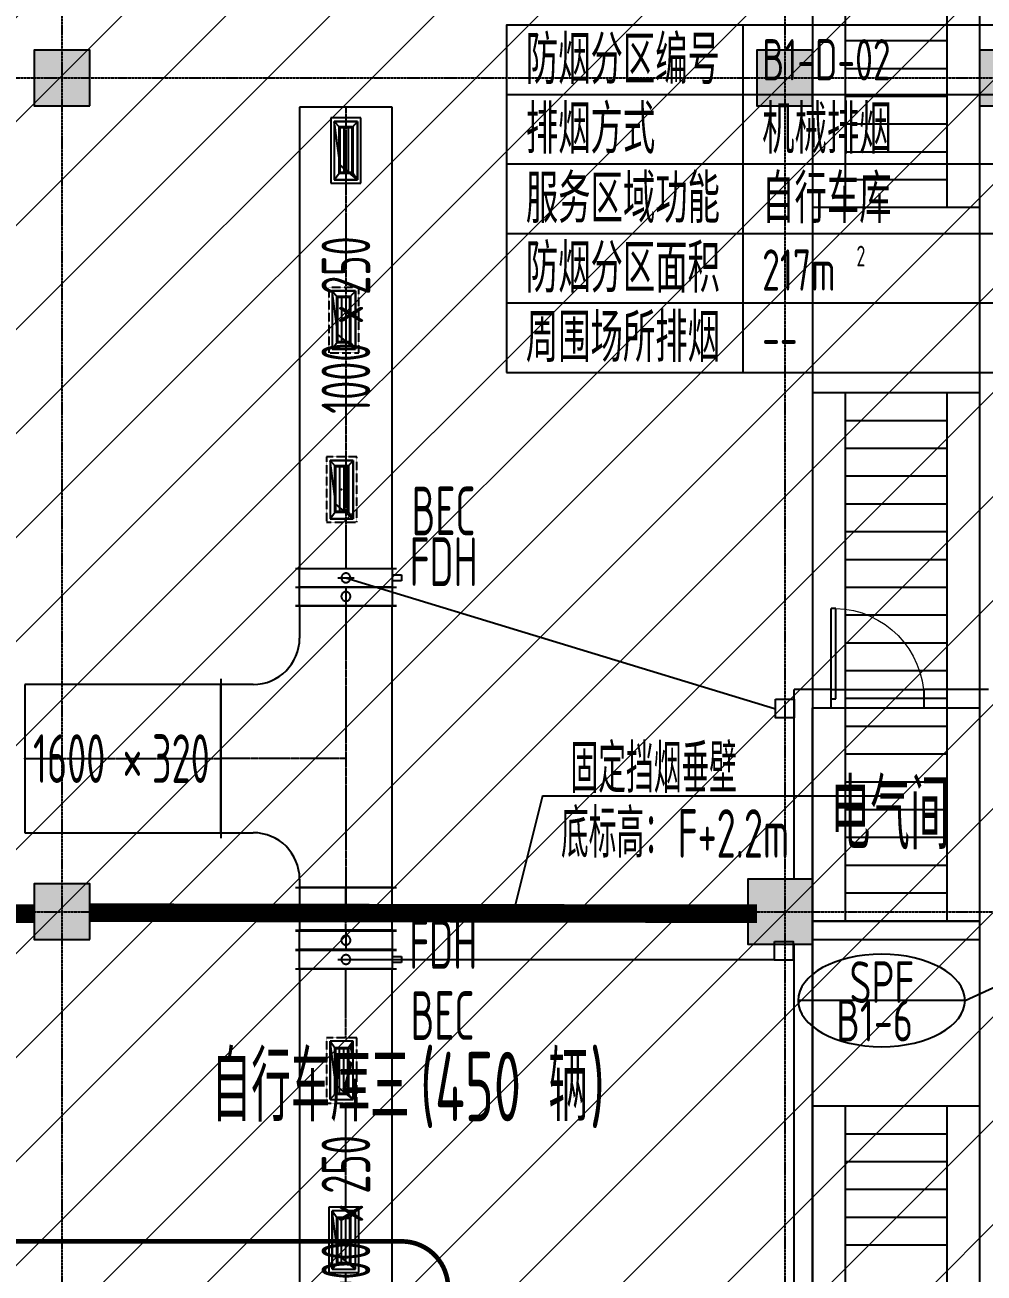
# Model space of a CAD drawing. Extents: x -20827274 to 1300756471, y -549375 to 3431892.
# Drawn here: x -90307 to -79959, y -341160 to -327688 of the extents above; entities that cross this region are included whole.
import ezdxf

# ---------------------------------------------------------------- set-up
doc = ezdxf.new("R2010")
doc.units = 0
doc.header["$LTSCALE"] = 10
for name, pattern in [('CENTER2', [1.125, 0.75, -0.125, 0.125, -0.125]), ('DASH', [0.35, 0.25, -0.1]), ('暖附图底图$0$DASH', [0.35, 0.25, -0.1]), ('暖附图底图$0$DOTE', [2.42, 2, -0.2, 0.02, -0.2])]:
    doc.linetypes.add(name, pattern=pattern)
for name, color, linetype in [('1-zs', 3, 'Continuous'), ('1-标注暖通', 4, 'Continuous'), ('DUCT-排烟中心线', 5, 'CENTER2'), ('DUCT-排烟标注', 3, 'Continuous'), ('DUCT-排烟法兰', 4, 'Continuous'), ('DUCT-排烟管', 2, 'Continuous'), ('DUCT-排烟管立管', 2, 'Continuous'), ('DUCT-排烟管端线', 4, 'Continuous'), ('DUCT-排烟阀门', 7, 'Continuous'), ('DUCT-排风风口', 7, 'Continuous'), ('H-PUB_TAB', 7, 'Continuous'), ('H-暖通设备', 181, 'Continuous'), ('Hvac-Hide', 8, 'DASH'), ('PUB_HATCH', 8, 'Continuous'), ('暖附图底图$0$0-蓝', 8, 'Continuous'), ('暖附图底图$0$1-标注暖通', 8, 'Continuous'), ('暖附图底图$0$A-COLUMN', 8, 'Continuous'), ('暖附图底图$0$A-ROOM_NAME', 8, 'Continuous'), ('暖附图底图$0$A-WALL', 8, 'Continuous'), ('暖附图底图$0$DOTE', 8, 'Continuous'), ('暖附图底图$0$WINDOW', 8, 'Continuous'), ('暖附图底图$0$雨棚投影', 8, 'Continuous')]:
    doc.layers.add(name, color=color, linetype=linetype)
doc.layers.add('F-非人防区', color=105, linetype='Continuous', lineweight=15)
doc.styles.add('8B2_02', font='tssdeng.shx', dxfattribs={"width": 0.6, "bigfont": 'TSSDCHN.shx'})
doc.styles.add('_THVAC_PIPEDN', font='tssdeng.shx', dxfattribs={"width": 0.7, "height": 3.5, "bigfont": 'tssdchn.shx'})
doc.styles.add('暖附图底图$0$8B2_02', font='tssdeng.shx', dxfattribs={"width": 0.6, "bigfont": 'TSSDCHN.shx'})

# ---------------------------------------------------------------- blocks, each defined once
blk = doc.blocks.new('$风口$00000108')
for p, q in [((-250, 135), (-190, 75)), ((-250, -135), (-250, 135)), ((250, 135), (200, 75)), ((250, 135), (250, -135)), ((200, 25), (-190, 25)), ((-250, -135), (-190, -75)), ((200, -25), (-190, -25)), ((200, -75), (250, -135)), ((250, -135), (-250, -135))]:
    blk.add_line(p, q)
at = {"linetype": 'Continuous'}
blk.add_line((250, 135), (-250, 135), dxfattribs=at)
at = {"lineweight": 40}
for p, q in [((-190, 75), (200, 75)), ((-190, -75), (-190, 75)), ((200, 75), (200, -75)), ((-190, -75), (200, -75))]:
    blk.add_line(p, q, dxfattribs=at)
blk = doc.blocks.new('暖附图底图$0$自行车坡道')
at = {"layer": '暖附图底图$0$雨棚投影', "linetype": '暖附图底图$0$DASH', "lineweight": -3, "ltscale": 2}
for p, q in [((-96295, -339871), (-72448, -339871)), ((-90595, -341671), (-90595, -339871)), ((-88595, -341671), (-88595, -339871)), ((-82895, -341671), (-82895, -339871)), ((-80895, -341671), (-80895, -339871)), ((-96295, -340221), (-90595, -340221)), ((-92395, -341321), (-92395, -340221)), ((-92095, -341321), (-92095, -340221)), ((-91795, -341321), (-91795, -340221)), ((-91495, -341321), (-91495, -340221)), ((-91195, -341321), (-91195, -340221)), ((-90895, -341321), (-90895, -340221)), ((-88595, -340221), (-82895, -340221)), ((-88295, -341321), (-88295, -340221)), ((-87995, -341321), (-87995, -340221)), ((-87695, -341321), (-87695, -340221)), ((-87395, -341321), (-87395, -340221)), ((-87095, -341321), (-87095, -340221)), ((-86795, -341321), (-86795, -340221)), ((-86495, -341321), (-86495, -340221)), ((-86195, -341321), (-86195, -340221)), ((-85895, -341321), (-85895, -340221)), ((-85595, -341321), (-85595, -340221)), ((-85295, -341321), (-85295, -340221)), ((-84995, -341321), (-84995, -340221)), ((-84695, -341321), (-84695, -340221)), ((-84395, -341321), (-84395, -340221)), ((-84095, -341321), (-84095, -340221)), ((-83795, -341321), (-83795, -340221)), ((-83495, -341321), (-83495, -340221)), ((-83195, -341321), (-83195, -340221)), ((-80895, -340221), (-75195, -340221)), ((-80595, -341321), (-80595, -340221)), ((-80295, -341321), (-80295, -340221)), ((-79995, -341321), (-79995, -340221)), ((-79695, -341321), (-79695, -340221)), ((-79395, -341321), (-79395, -340221)), ((-96295, -341321), (-90595, -341321)), ((-88595, -341321), (-82895, -341321)), ((-80895, -341321), (-75195, -341321)), ((-96295, -341671), (-70759, -341671))]:
    blk.add_line(p, q, dxfattribs=at)
blk = doc.blocks.new('暖附图底图$0$A$C10817FE3')
at = {"layer": '暖附图底图$0$0-蓝', "color": 9, "linetype": '暖附图底图$0$DASH', "ltscale": 3, "const_width": 50}
blk.add_lwpolyline([(-198462, -181827), (-194083, -181827, 0.414214), (-193583, -181327), (-193583, -178808, 0.414214), (-194083, -178308), (-198462, -178308, 0.414214), (-198962, -178808), (-198962, -181327, 0.414214)], format="xyb", close=True, dxfattribs=at)
blk = doc.blocks.new('_FZH')
blk.add_lwpolyline([(-0.5, -0.5), (0.5, -0.5), (0.5, 0.5), (-0.5, 0.5)], close=True)
at = {"layer": 'PUB_HATCH'}
blk.add_solid([(-0.5, -0.5), (0.5, -0.5), (-0.5, 0.5), (0.5, 0.5)], dxfattribs=at)
blk = doc.blocks.new('暖附图底图$0$$DorLib2D$00000001')
for p, q in [((0.45, 0.975), (0.5, 0.975)), ((0.45, 0), (0.45, 0.975)), ((0.5, 0), (0.5, 0.975)), ((0.5, 0), (0.45, 0))]:
    blk.add_line(p, q)
at = {"lineweight": 13}
blk.add_arc((0.475, 0), 0.975, 91.4693, 180, dxfattribs=at)
blk = doc.blocks.new('暖附图底图$0$AFSFCS')
at = {"layer": '暖附图底图$0$A-WALL'}
for p, q in [((-81608.6, -334860.4), (-82008.6, -334860.4)), ((-82008.6, -336910.4), (-82008.6, -334860.4)), ((-81608.6, -335060.4), (-81608.6, -334860.4)), ((-79908.6, -334860.4), (-80608.6, -334860.4)), ((-80608.6, -334860.4), (-80608.6, -335060.4)), ((-81808.6, -335060.4), (-81608.6, -335060.4)), ((-81808.6, -336910.4), (-81808.6, -335060.4)), ((-80608.6, -335060.4), (-80008.6, -335060.4)), ((-80008.6, -335060.4), (-80008.6, -337360.4)), ((-81808.6, -337360.4), (-80008.6, -337360.4)), ((-81808.6, -337560.4), (-80008.6, -337560.4)), ((-80008.6, -337560.4), (-80008.6, -340004.1)), ((-82008.6, -345910.4), (-82008.6, -337610.4)), ((-81808.6, -345910.4), (-81808.6, -337610.4)), ((-80008.6, -340004.1), (-80008.6, -342585.4))]:
    blk.add_line(p, q, dxfattribs=at)
at = {"layer": '暖附图底图$0$DOTE', "color": 127, "linetype": '暖附图底图$0$DOTE', "ltscale": 1.5}
for p, q in [((-89908.6, -155629.3), (-89908.6, -385768.2)), ((-82108.6, -155629.3), (-82108.6, -385768.2))]:
    blk.add_line(p, q, dxfattribs=at)
at = {"layer": '暖附图底图$0$DOTE', "color": 16, "linetype": '暖附图底图$0$DOTE', "ltscale": 1.5}
for p, q in [((-113117.3, -328260.4), (10791.4, -328260.4)), ((-113117.3, -337260.4), (10791.4, -337260.4))]:
    blk.add_line(p, q, dxfattribs=at)
at = {"layer": '暖附图底图$0$WINDOW'}
for p, q in [((-81608.6, -334860.4), (-80608.6, -334860.4)), ((-81608.6, -335060.4), (-80608.6, -335060.4))]:
    blk.add_line(p, q, dxfattribs=at)
blk.add_blockref('暖附图底图$0$A$C10817FE3', (107841.4, -162510.4))
at = {"xscale": -1, "rotation": 90}
blk.add_blockref('暖附图底图$0$自行车坡道', (-421679.2, -420255.3), dxfattribs=at)
at = {"layer": '暖附图底图$0$A-COLUMN', "rotation": 90}
for p, xscale, yscale, zscale in [((-89908.6, -328260.4), 600, 600, 600), ((-82108.6, -328260.4), 600, 600, 600), ((-79858.6, -328260.4), 600, 299.9999999997526, 299.9999999997526), ((-82158.6, -337260.4), 700, 700, 700), ((-89908.6, -337260.4), 600, 600, 600)]:
    blk.add_blockref('_FZH', p, dxfattribs=dict(at, xscale=xscale, yscale=yscale, zscale=zscale))
at = {"layer": '暖附图底图$0$WINDOW', "xscale": -1000, "yscale": 1000, "zscale": 200}
blk.add_blockref('暖附图底图$0$$DorLib2D$00000001', (-81108.6, -334960.4), dxfattribs=at)
at = {"layer": '暖附图底图$0$A-ROOM_NAME', "style": '暖附图底图$0$8B2_02', "width": 0.6}
for s, p in [('电气间', (-81613.5, -336586.8)), ('自行车库三', (-88293.6, -339522.3)), ('(450', (-86043.6, -339522.3)), ('辆', (-84658.9, -339522.3)), (')', (-84208.9, -339522.3))]:
    blk.add_text(s, height=750, dxfattribs=at).set_placement(p)
blk = doc.blocks.new('暖附图底图')
at = {"layer": '暖附图底图$0$1-标注暖通', "linetype": '暖附图底图$0$DASH'}
blk.add_blockref('暖附图底图$0$AFSFCS', (500000, 0), dxfattribs=at)

msp = doc.modelspace()

# ---------------------------------------------------------------- hatches: boundary and pattern name
at = {"layer": 'F-非人防区'}
h = msp.add_hatch(dxfattribs=at)
h.set_pattern_fill('ANSI31', color=8, scale=500)
h.set_pattern_definition([(45, (-67108.6, 126739.6), (-561.266, 561.266), [])])
edge = h.paths.add_edge_path()
edge.add_line((26041.4, -160910.4), (26041.4, -174910.4))
edge.add_line((26041.4, -174910.4), (44466.4, -174910.4))
edge.add_line((44466.4, -174910.4), (44466.4, -230535.4))
edge.add_line((44466.4, -230535.4), (29591.4, -230535.4))
edge.add_line((29591.4, -230535.4), (29591.4, -228585.4))
edge.add_line((29591.4, -228585.4), (32466.4, -228585.4))
edge.add_line((32466.4, -228585.4), (32466.4, -223185.4))
edge.add_line((32466.4, -223185.4), (6116.4, -223185.4))
edge.add_line((6116.4, -223185.4), (6116.4, -236210.4))
edge.add_line((6116.4, -236210.4), (5916.4, -236210.4))
edge.add_line((5916.4, -236210.4), (5921.1, -289912.2))
edge.add_line((5921.1, -289912.2), (35191.4, -289912.2))
edge.add_line((35191.4, -289912.2), (35191.4, -296310.4))
edge.add_line((35191.4, -296310.4), (35041.4, -296310.4))
edge.add_line((35041.4, -296310.4), (35041.4, -296910.4))
edge.add_line((35041.4, -296910.4), (35641.4, -296910.4))
edge.add_line((35641.4, -296910.4), (44736.4, -305099.6))
edge.add_line((44736.4, -305099.6), (22456.5, -329844))
edge.add_line((22456.5, -329844), (22456.5, -340006.4))
edge.add_line((22456.5, -340006.4), (-13248.1, -379660.4))
edge.add_line((-13248.1, -379660.4), (-90108.6, -379660.4))
edge.add_line((-90108.6, -379660.4), (-90108.6, -373660.4))
edge.add_line((-90108.6, -373660.4), (-91358.6, -373660.4))
edge.add_arc((-91358.6, -361660.4), 12000, 180, 270, ccw=False)
edge.add_line((-103358.6, -361660.4), (-103358.6, -333450.4))
edge.add_line((-103358.6, -333450.4), (-95358.6, -333436.6))
edge.add_line((-95358.6, -333436.6), (-95358.6, -160610.4))
edge.add_line((-95358.6, -160610.4), (-86333.4, -160610.4))
edge.add_line((-86333.4, -160610.4), (-86333.6, -149790))
edge.add_line((-86333.6, -149790), (-73433.4, -149790))
edge.add_line((-73433.4, -149790), (-73433.4, -160610.4))
edge.add_line((-73433.4, -160610.4), (26041.4, -160910.4))

# ---------------------------------------------------------------- linework, layer by layer
at = {"layer": '1-标注暖通'}
for p, q in [((-86844.3, -333656.7, 2000), (-82218.3, -335066.1)), ((-84723.6, -336010.4), (-85036.7, -337260.4)), ((-84723.6, -336010.4), (-81063.1, -336010.4)), ((-86844.3, -337775.7, 2000), (-82218.3, -337775.7))]:
    msp.add_line(p, q, dxfattribs=at)
for points in [[(-82208.6, -334966.1), (-82008.6, -334966.1), (-82008.6, -335166.1), (-82208.6, -335166.1)], [(-82218.3, -337582.9), (-82018.3, -337582.9), (-82018.3, -337782.9), (-82218.3, -337782.9)]]:
    msp.add_lwpolyline(points, close=True, dxfattribs=at)
at = {"layer": '1-标注暖通', "linetype": 'DASH', "const_width": 200}
for points in [[(-90208.6, -337282.1), (-95158.6, -337282.1)], [(-82408.6, -337282.1), (-89608.6, -337269.8)]]:
    msp.add_lwpolyline(points, dxfattribs=at)
at = {"layer": 'DUCT-排烟中心线'}
for p, q in [((-86844.3, -328574.6), (-86844.3, -333556.5)), ((-86844.3, -333957.5), (-86844.3, -335607.5)), ((-90307.4, -335607.5), (-88194.5, -335607.5)), ((-86844.3, -335607.5), (-88194.3, -335607.5)), ((-86844.3, -335607.5), (-86844.3, -337257.5)), ((-86844.3, -337467.7), (-86844.3, -336999.2)), ((-86844.3, -337467.7), (-86844.3, -337460.3)), ((-86844.3, -337675.5), (-86844.3, -337668.1)), ((-86844.3, -338628.1), (-86844.3, -337875.9)), ((-86844.3, -340457.9), (-86844.3, -339318.1)), ((-86844.3, -342250.2), (-86844.3, -341147.9))]:
    msp.add_line(p, q, dxfattribs=at)
at = {"layer": 'DUCT-排烟法兰'}
for p, q in [((-86681.8, -328691), (-87006.8, -328691)), ((-87006.8, -328691), (-87006.8, -329396)), ((-86681.8, -328691), (-87006.8, -328691)), ((-87006.8, -328691), (-87006.8, -329396)), ((-86681.8, -329396), (-86681.8, -328691)), ((-86681.8, -329396), (-86681.8, -328691)), ((-87006.8, -329396), (-86681.8, -329396)), ((-87006.8, -329396), (-86681.8, -329396)), ((-87389.3, -333556.6), (-86299.3, -333556.6)), ((-87389.3, -333756.8), (-86299.3, -333756.8)), ((-87389.3, -333757), (-86299.3, -333757)), ((-87389.3, -333957.2), (-86299.3, -333957.2)), ((-86299.3, -333957.4), (-87389.3, -333957.4)), ((-88194.4, -334747.5), (-88194.4, -336467.5)), ((-87389.3, -336999.1), (-86299.3, -336999.1)), ((-87389.3, -337460.2), (-86299.3, -337460.2)), ((-87389.3, -337467.8), (-86299.3, -337467.8)), ((-87389.3, -337668), (-86299.3, -337668)), ((-87389.3, -337675.6), (-86299.3, -337675.6)), ((-87389.3, -337875.8), (-86299.3, -337875.8)), ((-86704.9, -340450.4), (-87029.9, -340450.4)), ((-87029.9, -340450.4), (-87029.9, -341155.4)), ((-86704.9, -341155.4), (-86704.9, -340450.4)), ((-87029.9, -341155.4), (-86704.9, -341155.4))]:
    msp.add_line(p, q, dxfattribs=at)
at = {"layer": 'DUCT-排烟法兰', "color": 18, "true_color": 0x000000}
for p in [(-86844.3, -329043.5, -0.1), (-86844.3, -329043.5, 0.1), (-86844.3, -329043.5, 1334.8), (-86844.3, -329043.5, 1335), (-86844.3, -329043.5, 2300.2), (-86844.3, -329043.5, 2300), (-86867.4, -330873.3, -0.1), (-86867.4, -330873.3, 0.1), (-86890.6, -332703.1, -0.1), (-86890.6, -332703.1, 0.1), (-86844.3, -333556.5, 2000), (-86844.3, -333556.7, 2000), (-86844.3, -333756.7, 2000), (-86844.3, -333756.9, 2000), (-86844.3, -333756.9, 2000), (-86844.3, -333757.1, 2000), (-86844.3, -333957.1, 2000), (-86844.3, -333957.3, 2000), (-86844.3, -333957.3, 2000), (-86844.3, -333957.5, 2000), (-90307.4, -335607.5, 2000), (-88194.5, -335607.5, 2000), (-88194.3, -335607.5, 2000), (-86844.3, -336999, 2000), (-86844.3, -336999.2, 2000), (-86844.3, -337460.1, 2000), (-86844.3, -337460.3, 2000), (-86844.3, -337467.7, 2000), (-86844.3, -337467.9, 2000), (-86844.3, -337667.9, 2000), (-86844.3, -337668.1, 2000), (-86844.3, -337675.5, 2000), (-86844.3, -337675.7, 2000), (-86844.3, -337875.7, 2000), (-86844.3, -337875.9, 2000), (-86890.6, -338973.1, -0.1), (-86890.6, -338973.1, 0.1), (-86867.4, -340802.9, -0.1), (-86867.4, -340802.9, 0.1)]:
    msp.add_point(p, dxfattribs=at)
at = {"layer": 'DUCT-排烟管'}
for p, q in [((-87344.3, -328574.6), (-87344.3, -333556.5)), ((-86344.3, -328574.6), (-87344.3, -328574.6)), ((-86344.3, -333556.5), (-86344.3, -328574.6)), ((-87344.3, -333556.5), (-86344.3, -333556.5)), ((-87344.3, -333756.7), (-87344.3, -333556.7)), ((-86344.3, -333556.7), (-86344.3, -333756.7)), ((-87344.3, -333957.1), (-87344.3, -333757.1)), ((-86344.3, -333757.1), (-86344.3, -333957.1)), ((-87344.3, -333957.5), (-87344.3, -334307.5)), ((-86344.3, -334007.5), (-86344.3, -333957.5)), ((-86344.3, -337207.5), (-86344.3, -334007.5)), ((-88194.5, -334807.5), (-90307.4, -334807.5)), ((-90307.4, -334807.5), (-90307.4, -336407.5)), ((-88194.5, -336407.5), (-88194.5, -334807.5)), ((-87844.3, -334807.5), (-88194.3, -334807.5)), ((-90307.4, -336407.5), (-88194.5, -336407.5)), ((-88194.3, -336407.5), (-87844.3, -336407.5)), ((-87344.3, -336907.5), (-87344.3, -337257.5)), ((-86344.3, -336999.2), (-87344.3, -336999.2)), ((-87344.3, -336999.2), (-87344.3, -337467.7)), ((-86344.3, -337467.7), (-86344.3, -336999.2)), ((-86344.3, -337257.5), (-86344.3, -337207.5)), ((-86344.3, -337460.3), (-87344.3, -337460.3)), ((-87344.3, -337460.3), (-87344.3, -337467.7)), ((-87344.3, -337467.7), (-86344.3, -337467.7)), ((-87344.3, -337467.7), (-86344.3, -337467.7)), ((-87344.3, -337667.9), (-87344.3, -337467.9)), ((-86344.3, -337467.7), (-86344.3, -337460.3)), ((-86344.3, -337467.9), (-86344.3, -337667.9)), ((-86344.3, -337668.1), (-87344.3, -337668.1)), ((-87344.3, -337668.1), (-87344.3, -337675.5)), ((-87344.3, -337675.5), (-86344.3, -337675.5)), ((-87344.3, -337875.7), (-87344.3, -337675.7)), ((-86344.3, -337675.5), (-86344.3, -337668.1)), ((-86344.3, -337675.7), (-86344.3, -337875.7)), ((-86344.3, -337875.9), (-87344.3, -337875.9)), ((-87344.3, -337875.9), (-87344.3, -343101.7)), ((-86344.3, -343101.7), (-86344.3, -337875.9))]:
    msp.add_line(p, q, dxfattribs=at)
for centre, start, end in [((-87844.3, -334307.5), 270, 0), ((-87844.3, -336907.5), 0, 90)]:
    msp.add_arc(centre, 500, start, end, dxfattribs=at)
at = {"layer": 'DUCT-排烟管', "color": 18, "true_color": 0x000000}
for p in [(-86844.3, -333957.5, 2000), (-88194.3, -335607.5, 2000), (-86844.3, -337257.5, 2000)]:
    msp.add_point(p, dxfattribs=at)
at = {"layer": 'DUCT-排烟管立管'}
for p, q in [((-86719.3, -328728.5), (-86969.3, -328728.5)), ((-86969.3, -328728.5), (-86969.3, -329358.5)), ((-86719.3, -329358.5), (-86719.3, -328728.5)), ((-86969.3, -329358.5), (-86719.3, -329358.5)), ((-86742.4, -330558.3), (-86992.4, -330558.3)), ((-86992.4, -330558.3), (-86992.4, -331188.3)), ((-86742.4, -331188.3), (-86742.4, -330558.3)), ((-86992.4, -331188.3), (-86742.4, -331188.3)), ((-86765.6, -332388.1), (-87015.6, -332388.1)), ((-87015.6, -332388.1), (-87015.6, -333018.1)), ((-86765.6, -333018.1), (-86765.6, -332388.1)), ((-87015.6, -333018.1), (-86765.6, -333018.1)), ((-86765.6, -338658.1), (-87015.6, -338658.1)), ((-87015.6, -338658.1), (-87015.6, -339288.1)), ((-86765.6, -339288.1), (-86765.6, -338658.1)), ((-87015.6, -339288.1), (-86765.6, -339288.1)), ((-86742.4, -340487.9), (-86992.4, -340487.9)), ((-86992.4, -340487.9), (-86992.4, -341117.9)), ((-86742.4, -341117.9), (-86742.4, -340487.9)), ((-86992.4, -341117.9), (-86742.4, -341117.9))]:
    msp.add_line(p, q, dxfattribs=at)
at = {"layer": 'DUCT-排烟管端线'}
for p, q in [((-86906.8, -329201), (-86969.3, -328728.5)), ((-86719.3, -329358.5), (-86906.8, -329201)), ((-86929.9, -331030.8), (-86992.4, -330558.3)), ((-86742.4, -331188.3), (-86929.9, -331030.8)), ((-86953.1, -332860.6), (-87015.6, -332388.1)), ((-86765.6, -333018.1), (-86953.1, -332860.6)), ((-87344.3, -333556.7), (-86344.3, -333556.7)), ((-87344.3, -333756.7), (-86344.3, -333756.7)), ((-86344.3, -333757.1), (-87344.3, -333757.1)), ((-86344.3, -333957.1), (-87344.3, -333957.1)), ((-86344.3, -333957.5), (-87344.3, -333957.5)), ((-88194.3, -334807.5), (-88194.3, -336407.5)), ((-87344.3, -337257.5), (-86344.3, -337257.5)), ((-86344.3, -337467.9), (-87344.3, -337467.9)), ((-86344.3, -337667.9), (-87344.3, -337667.9)), ((-87344.3, -337675.7), (-86344.3, -337675.7)), ((-87344.3, -337875.7), (-86344.3, -337875.7)), ((-86953.1, -339130.6), (-87015.6, -338658.1)), ((-86765.6, -339288.1), (-86953.1, -339130.6)), ((-86929.9, -340960.4), (-86992.4, -340487.9)), ((-86742.4, -341117.9), (-86929.9, -340960.4))]:
    msp.add_line(p, q, dxfattribs=at)
at = {"layer": 'DUCT-排烟阀门'}
for p, q in [((-86931.8, -333656.7), (-86756.8, -333656.7)), ((-86893.4, -333647.4), (-86894.2, -333653.6)), ((-86894.2, -333653.6), (-86894.2, -333659.9)), ((-86894.2, -333659.9), (-86893.4, -333666.1)), ((-86891.8, -333641.3), (-86893.4, -333647.4)), ((-86893.4, -333666.1), (-86891.8, -333672.2)), ((-86889.5, -333635.5), (-86891.8, -333641.3)), ((-86891.8, -333672.2), (-86889.5, -333678)), ((-86886.5, -333629.9), (-86889.5, -333635.5)), ((-86889.5, -333678), (-86886.5, -333683.5)), ((-86882.8, -333624.9), (-86886.5, -333629.9)), ((-86886.5, -333683.5), (-86882.8, -333688.6)), ((-86878.5, -333620.3), (-86882.8, -333624.9)), ((-86882.8, -333688.6), (-86878.5, -333693.2)), ((-86873.7, -333616.3), (-86878.5, -333620.3)), ((-86878.5, -333693.2), (-86873.7, -333697.2)), ((-86868.4, -333612.9), (-86873.7, -333616.3)), ((-86873.7, -333697.2), (-86868.4, -333700.6)), ((-86862.7, -333610.3), (-86868.4, -333612.9)), ((-86868.4, -333700.6), (-86862.7, -333703.2)), ((-86856.7, -333608.3), (-86862.7, -333610.3)), ((-86850.5, -333607.1), (-86856.7, -333608.3)), ((-86844.3, -333606.7), (-86850.5, -333607.1)), ((-86838, -333607.1), (-86844.3, -333606.7)), ((-86831.8, -333608.3), (-86838, -333607.1)), ((-86825.9, -333610.3), (-86831.8, -333608.3)), ((-86820.2, -333612.9), (-86825.9, -333610.3)), ((-86825.9, -333703.2), (-86820.2, -333700.6)), ((-86814.9, -333616.3), (-86820.2, -333612.9)), ((-86820.2, -333700.6), (-86814.9, -333697.2)), ((-86810, -333620.3), (-86814.9, -333616.3)), ((-86814.9, -333697.2), (-86810, -333693.2)), ((-86805.7, -333624.9), (-86810, -333620.3)), ((-86810, -333693.2), (-86805.7, -333688.6)), ((-86802.1, -333629.9), (-86805.7, -333624.9)), ((-86805.7, -333688.6), (-86802.1, -333683.5)), ((-86799, -333635.5), (-86802.1, -333629.9)), ((-86802.1, -333683.5), (-86799, -333678)), ((-86796.7, -333641.3), (-86799, -333635.5)), ((-86799, -333678), (-86796.7, -333672.2)), ((-86795.2, -333647.4), (-86796.7, -333641.3)), ((-86796.7, -333672.2), (-86795.2, -333666.1)), ((-86794.4, -333653.6), (-86795.2, -333647.4)), ((-86795.2, -333666.1), (-86794.4, -333659.9)), ((-86794.4, -333659.9), (-86794.4, -333653.6)), ((-86344.3, -333623.5), (-86244.3, -333623.5)), ((-86244.3, -333689.9), (-86344.3, -333689.9)), ((-86244.3, -333623.5), (-86244.3, -333689.9)), ((-86889.5, -333835.9), (-86891.8, -333841.7)), ((-86886.5, -333830.3), (-86889.5, -333835.9)), ((-86882.8, -333825.3), (-86886.5, -333830.3)), ((-86878.5, -333820.7), (-86882.8, -333825.3)), ((-86873.7, -333816.7), (-86878.5, -333820.7)), ((-86868.4, -333813.3), (-86873.7, -333816.7)), ((-86862.7, -333810.7), (-86868.4, -333813.3)), ((-86862.7, -333703.2), (-86856.7, -333705.2)), ((-86856.7, -333808.7), (-86862.7, -333810.7)), ((-86856.7, -333705.2), (-86850.5, -333706.3)), ((-86850.5, -333807.5), (-86856.7, -333808.7)), ((-86850.5, -333706.3), (-86844.3, -333706.7)), ((-86844.3, -333807.1), (-86850.5, -333807.5)), ((-86844.3, -333706.7), (-86838, -333706.3)), ((-86844.3, -333769.6), (-86844.3, -333944.6)), ((-86838, -333807.5), (-86844.3, -333807.1)), ((-86838, -333706.3), (-86831.8, -333705.2)), ((-86831.8, -333808.7), (-86838, -333807.5)), ((-86831.8, -333705.2), (-86825.9, -333703.2)), ((-86825.9, -333810.7), (-86831.8, -333808.7)), ((-86820.2, -333813.3), (-86825.9, -333810.7)), ((-86814.9, -333816.7), (-86820.2, -333813.3)), ((-86810, -333820.7), (-86814.9, -333816.7)), ((-86805.7, -333825.3), (-86810, -333820.7)), ((-86802.1, -333830.3), (-86805.7, -333825.3)), ((-86799, -333835.9), (-86802.1, -333830.3)), ((-86796.7, -333841.7), (-86799, -333835.9)), ((-86893.4, -333847.8), (-86894.2, -333854)), ((-86894.2, -333854), (-86894.2, -333860.3)), ((-86894.2, -333860.3), (-86893.4, -333866.5)), ((-86891.8, -333841.7), (-86893.4, -333847.8)), ((-86893.4, -333866.5), (-86891.8, -333872.6)), ((-86891.8, -333872.6), (-86889.5, -333878.4)), ((-86889.5, -333878.4), (-86886.5, -333883.9)), ((-86886.5, -333883.9), (-86882.8, -333889)), ((-86882.8, -333889), (-86878.5, -333893.6)), ((-86878.5, -333893.6), (-86873.7, -333897.6)), ((-86873.7, -333897.6), (-86868.4, -333901)), ((-86868.4, -333901), (-86862.7, -333903.6)), ((-86862.7, -333903.6), (-86856.7, -333905.6)), ((-86856.7, -333905.6), (-86850.5, -333906.7)), ((-86850.5, -333906.7), (-86844.3, -333907.1)), ((-86844.3, -333907.1), (-86838, -333906.7)), ((-86838, -333906.7), (-86831.8, -333905.6)), ((-86831.8, -333905.6), (-86825.9, -333903.6)), ((-86825.9, -333903.6), (-86820.2, -333901)), ((-86820.2, -333901), (-86814.9, -333897.6)), ((-86814.9, -333897.6), (-86810, -333893.6)), ((-86810, -333893.6), (-86805.7, -333889)), ((-86805.7, -333889), (-86802.1, -333883.9)), ((-86802.1, -333883.9), (-86799, -333878.4)), ((-86799, -333878.4), (-86796.7, -333872.6)), ((-86795.2, -333847.8), (-86796.7, -333841.7)), ((-86796.7, -333872.6), (-86795.2, -333866.5)), ((-86794.4, -333854), (-86795.2, -333847.8)), ((-86795.2, -333866.5), (-86794.4, -333860.3)), ((-86794.4, -333860.3), (-86794.4, -333854)), ((-86893.4, -337558.6), (-86894.2, -337564.8)), ((-86894.2, -337564.8), (-86894.2, -337571.1)), ((-86894.2, -337571.1), (-86893.4, -337577.3)), ((-86891.8, -337552.5), (-86893.4, -337558.6)), ((-86893.4, -337577.3), (-86891.8, -337583.4)), ((-86889.5, -337546.6), (-86891.8, -337552.5)), ((-86891.8, -337583.4), (-86889.5, -337589.2)), ((-86886.5, -337541.1), (-86889.5, -337546.6)), ((-86889.5, -337589.2), (-86886.5, -337594.7)), ((-86882.8, -337536), (-86886.5, -337541.1)), ((-86886.5, -337594.7), (-86882.8, -337599.8)), ((-86878.5, -337531.5), (-86882.8, -337536)), ((-86882.8, -337599.8), (-86878.5, -337604.4)), ((-86873.7, -337527.5), (-86878.5, -337531.5)), ((-86878.5, -337604.4), (-86873.7, -337608.4)), ((-86868.4, -337524.1), (-86873.7, -337527.5)), ((-86873.7, -337608.4), (-86868.4, -337611.7)), ((-86862.7, -337521.4), (-86868.4, -337524.1)), ((-86856.7, -337519.5), (-86862.7, -337521.4)), ((-86850.5, -337518.3), (-86856.7, -337519.5)), ((-86844.3, -337517.9), (-86850.5, -337518.3)), ((-86844.3, -337480.4), (-86844.3, -337655.4)), ((-86838, -337518.3), (-86844.3, -337517.9)), ((-86831.8, -337519.5), (-86838, -337518.3)), ((-86825.9, -337521.4), (-86831.8, -337519.5)), ((-86820.2, -337524.1), (-86825.9, -337521.4)), ((-86814.9, -337527.5), (-86820.2, -337524.1)), ((-86820.2, -337611.7), (-86814.9, -337608.4)), ((-86810, -337531.5), (-86814.9, -337527.5)), ((-86814.9, -337608.4), (-86810, -337604.4)), ((-86805.7, -337536), (-86810, -337531.5)), ((-86810, -337604.4), (-86805.7, -337599.8)), ((-86802.1, -337541.1), (-86805.7, -337536)), ((-86805.7, -337599.8), (-86802.1, -337594.7)), ((-86799, -337546.6), (-86802.1, -337541.1)), ((-86802.1, -337594.7), (-86799, -337589.2)), ((-86796.7, -337552.5), (-86799, -337546.6)), ((-86799, -337589.2), (-86796.7, -337583.4)), ((-86795.2, -337558.6), (-86796.7, -337552.5)), ((-86796.7, -337583.4), (-86795.2, -337577.3)), ((-86794.4, -337564.8), (-86795.2, -337558.6)), ((-86795.2, -337577.3), (-86794.4, -337571.1)), ((-86794.4, -337571.1), (-86794.4, -337564.8)), ((-86882.8, -337743.9), (-86886.5, -337748.9)), ((-86878.5, -337739.3), (-86882.8, -337743.9)), ((-86873.7, -337735.3), (-86878.5, -337739.3)), ((-86868.4, -337731.9), (-86873.7, -337735.3)), ((-86868.4, -337611.7), (-86862.7, -337614.4)), ((-86862.7, -337729.2), (-86868.4, -337731.9)), ((-86862.7, -337614.4), (-86856.7, -337616.3)), ((-86856.7, -337727.3), (-86862.7, -337729.2)), ((-86856.7, -337616.3), (-86850.5, -337617.5)), ((-86850.5, -337726.1), (-86856.7, -337727.3)), ((-86850.5, -337617.5), (-86844.3, -337617.9)), ((-86844.3, -337725.7), (-86850.5, -337726.1)), ((-86844.3, -337617.9), (-86838, -337617.5)), ((-86838, -337726.1), (-86844.3, -337725.7)), ((-86838, -337617.5), (-86831.8, -337616.3)), ((-86831.8, -337727.3), (-86838, -337726.1)), ((-86831.8, -337616.3), (-86825.9, -337614.4)), ((-86825.9, -337729.2), (-86831.8, -337727.3)), ((-86825.9, -337614.4), (-86820.2, -337611.7)), ((-86820.2, -337731.9), (-86825.9, -337729.2)), ((-86814.9, -337735.3), (-86820.2, -337731.9)), ((-86810, -337739.3), (-86814.9, -337735.3)), ((-86805.7, -337743.9), (-86810, -337739.3)), ((-86802.1, -337748.9), (-86805.7, -337743.9)), ((-86344.3, -337742.5), (-86244.3, -337742.5)), ((-86244.3, -337742.5), (-86244.3, -337808.9)), ((-86931.8, -337775.7), (-86756.8, -337775.7)), ((-86893.4, -337766.4), (-86894.2, -337772.6)), ((-86894.2, -337772.6), (-86894.2, -337778.9)), ((-86894.2, -337778.9), (-86893.4, -337785.1)), ((-86891.8, -337760.3), (-86893.4, -337766.4)), ((-86893.4, -337785.1), (-86891.8, -337791.2)), ((-86889.5, -337754.4), (-86891.8, -337760.3)), ((-86891.8, -337791.2), (-86889.5, -337797)), ((-86886.5, -337748.9), (-86889.5, -337754.4)), ((-86889.5, -337797), (-86886.5, -337802.5)), ((-86886.5, -337802.5), (-86882.8, -337807.6)), ((-86882.8, -337807.6), (-86878.5, -337812.2)), ((-86878.5, -337812.2), (-86873.7, -337816.2)), ((-86873.7, -337816.2), (-86868.4, -337819.5)), ((-86868.4, -337819.5), (-86862.7, -337822.2)), ((-86862.7, -337822.2), (-86856.7, -337824.2)), ((-86856.7, -337824.2), (-86850.5, -337825.3)), ((-86850.5, -337825.3), (-86844.3, -337825.7)), ((-86844.3, -337825.7), (-86838, -337825.3)), ((-86838, -337825.3), (-86831.8, -337824.2)), ((-86831.8, -337824.2), (-86825.9, -337822.2)), ((-86825.9, -337822.2), (-86820.2, -337819.5)), ((-86820.2, -337819.5), (-86814.9, -337816.2)), ((-86814.9, -337816.2), (-86810, -337812.2)), ((-86810, -337812.2), (-86805.7, -337807.6)), ((-86805.7, -337807.6), (-86802.1, -337802.5)), ((-86799, -337754.4), (-86802.1, -337748.9)), ((-86802.1, -337802.5), (-86799, -337797)), ((-86796.7, -337760.3), (-86799, -337754.4)), ((-86799, -337797), (-86796.7, -337791.2)), ((-86795.2, -337766.4), (-86796.7, -337760.3)), ((-86796.7, -337791.2), (-86795.2, -337785.1)), ((-86794.4, -337772.6), (-86795.2, -337766.4)), ((-86795.2, -337785.1), (-86794.4, -337778.9)), ((-86794.4, -337778.9), (-86794.4, -337772.6)), ((-86244.3, -337808.9), (-86344.3, -337808.9))]:
    msp.add_line(p, q, dxfattribs=at)
at = {"layer": 'H-PUB_TAB'}
msp.add_lwpolyline([(-85112.8, -331438.9), (-75512.8, -331438.9), (-75512.8, -327688.9), (-85112.8, -327688.9)], close=True, dxfattribs=at)
for points in [[(-82562.8, -327688.9), (-82562.8, -331438.9)], [(-85112.8, -328438.9), (-75512.8, -328438.9)], [(-85112.8, -329188.9), (-75512.8, -329188.9)], [(-85112.8, -329938.9), (-75512.8, -329938.9)], [(-85112.8, -330688.9), (-75512.8, -330688.9)]]:
    msp.add_lwpolyline(points, dxfattribs=at)
at = {"layer": 'H-暖通设备'}
msp.add_line((-80163.8, -338217.5), (-78050.3, -337252.3, 0), dxfattribs=at)
at = {"layer": 'H-暖通设备', "linetype": 'Continuous'}
msp.add_line((-80163.8, -338217.5), (-81963.8, -338217.5), dxfattribs=at)
at = {"layer": 'H-暖通设备', "linetype": 'Continuous', "extrusion": (0, 0, -1)}
msp.add_ellipse((-81063.8, -338217.5), major_axis=(-900, 0), ratio=0.5555556, dxfattribs=at)
at = {"layer": 'Hvac-Hide'}
for p, q in [((-86681.8, -328691), (-87006.8, -328691)), ((-87006.8, -328691), (-87006.8, -329396)), ((-86681.8, -329396), (-86681.8, -328691)), ((-86719.3, -328728.5), (-86969.3, -328728.5)), ((-86969.3, -328728.5), (-86969.3, -329358.5)), ((-86906.8, -329201), (-86969.3, -328728.5)), ((-86719.3, -329358.5), (-86719.3, -328728.5)), ((-86719.3, -329358.5), (-86906.8, -329201)), ((-86969.3, -329358.5), (-86719.3, -329358.5)), ((-87006.8, -329396), (-86681.8, -329396)), ((-86704.9, -330520.8), (-87029.9, -330520.8)), ((-87029.9, -330520.8), (-87029.9, -331225.8)), ((-86704.9, -331225.8), (-86704.9, -330520.8)), ((-87029.9, -331225.8), (-86704.9, -331225.8)), ((-86728.1, -332350.6), (-87053.1, -332350.6)), ((-87053.1, -332350.6), (-87053.1, -333055.6)), ((-86728.1, -333055.6), (-86728.1, -332350.6)), ((-87053.1, -333055.6), (-86728.1, -333055.6)), ((-86728.1, -338620.6), (-87053.1, -338620.6)), ((-87053.1, -338620.6), (-87053.1, -339325.6)), ((-86728.1, -339325.6), (-86728.1, -338620.6)), ((-87053.1, -339325.6), (-86728.1, -339325.6))]:
    msp.add_line(p, q, dxfattribs=at)

# ---------------------------------------------------------------- block references
at = {"layer": '1-zs'}
msp.add_blockref('暖附图底图', (-500000, 0), dxfattribs=at)
at = {"layer": 'DUCT-排风风口', "xscale": 1.26}
for p, yscale, rotation in [((-86844.3, -329043.5, 2600), 0.9259259259259259, 90), ((-86867.4, -330873.3, 2600), 0.9259259259259259, 90), ((-86890.6, -332703.1, 2600), 0.9259259259259259, 90), ((-86890.6, -338973.1, 2600), -0.9259259259259259, 270), ((-86867.4, -340802.9, 2600), -0.9259259259259259, 270)]:
    msp.add_blockref('$风口$00000108', p, dxfattribs=dict(at, yscale=yscale, rotation=rotation))

# ---------------------------------------------------------------- texts
at = {"layer": '1-标注暖通', "style": '8B2_02', "width": 0.6}
for s, p in [('BEC', (-86135.1, -333196.7)), ('FDH', (-86156.9, -333743.9)), ('固定挡烟垂壁', (-84420.4, -335977.6)), ('底标高：', (-84523.6, -336678.1)), ('F+2.2m', (-83263.6, -336678.1)), ('FDH', (-86161.3, -337875.9)), ('BEC', (-86145.8, -338643.6))]:
    msp.add_text(s, height=525, dxfattribs=at).set_placement(p)
at = {"layer": 'DUCT-排烟标注', "style": '8B2_02', "width": 0.6}
for s, p in [('250', (-86581.8, -330600.7, 2000)), ('×', (-86581.8, -330915.7, 2000)), ('1000', (-86581.8, -331884.9, 2000)), ('250', (-86581.8, -340303.1, 2000)), ('×', (-86581.8, -340618.1, 2000)), ('1000', (-86581.8, -341587.3, 2000))]:
    msp.add_text(s, height=525, rotation=90, dxfattribs=at).set_placement(p)
for s, p in [('1600', (-90220.2, -335870, 2000)), ('320', (-88935.9, -335870, 2000)), ('×', (-89250.9, -335870, 2000))]:
    msp.add_text(s, height=525, dxfattribs=at).set_placement(p)
at = {"layer": 'H-PUB_TAB', "style": '_THVAC_PIPEDN'}
for s, height, width, p in [('防烟分区编号', 525, 0.7, (-84902.8, -328326.4)), ('B1-D-02', 446.25, 0.658824, (-82352.8, -328287)), ('排烟方式', 525, 0.7, (-84902.8, -329076.4)), ('机械排烟', 525, 0.7, (-82352.8, -329076.4)), ('服务区域功能', 525, 0.7, (-84902.8, -329826.4)), ('自行车库', 525, 0.7, (-82352.8, -329826.4)), ('防烟分区面积', 525, 0.7, (-84902.8, -330576.4)), ('217m', 446.25, 0.658824, (-82352.8, -330556.7)), ('2', 223.1, 0.658824, (-81335.1, -330294.2)), ('周围场所排烟', 525, 0.7, (-84902.8, -331326.4)), ('--', 446.25, 0.658824, (-82352.8, -331287))]:
    msp.add_text(s, height=height, dxfattribs=dict(at, width=width)).set_placement(p)
at = {"layer": 'H-暖通设备', "linetype": 'Continuous', "style": '8B2_02', "width": 0.7}
for s, p in [('SPF', (-81410.1, -338245.4)), ('B1-6', (-81554, -338659.9))]:
    msp.add_text(s, height=450, dxfattribs=at).set_placement(p)

doc.saveas('drawing.dxf')
